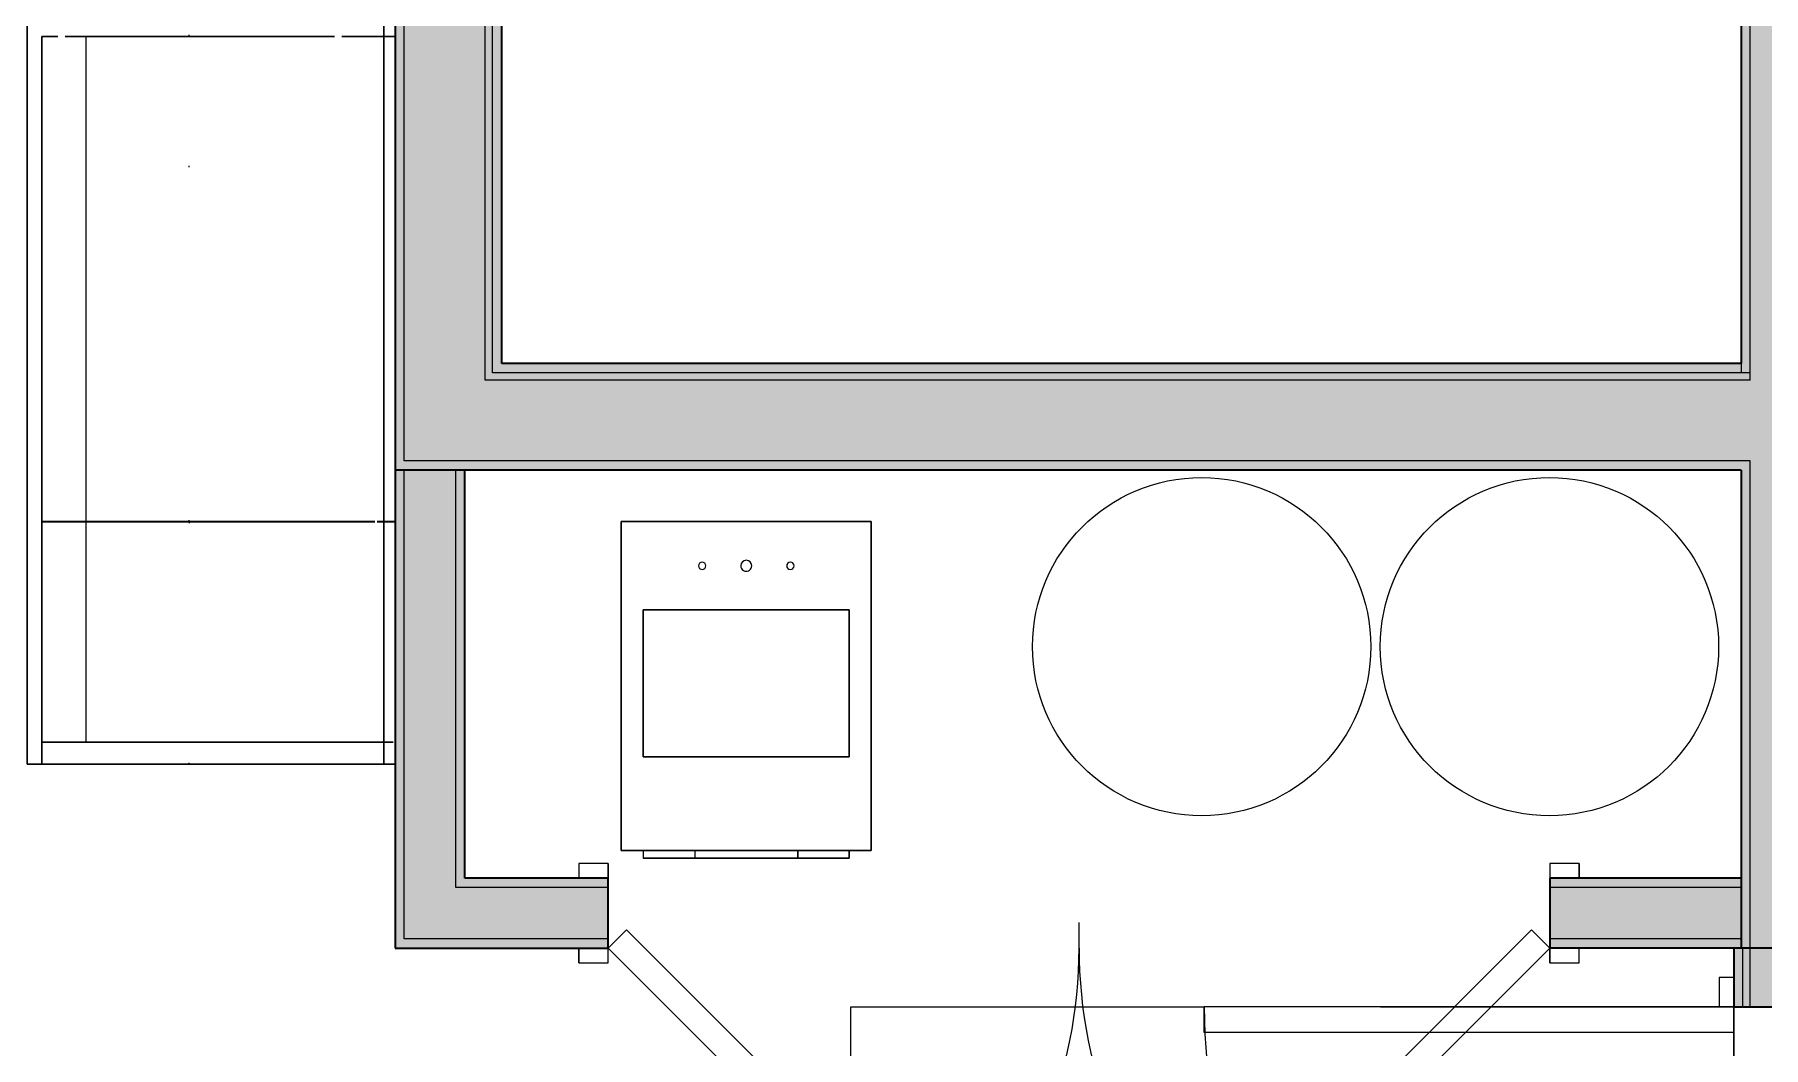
# Model space of a CAD drawing. Header units: inches. Extents: x 6 to 8416, y -388 to 6104.
# Drawn here: x 7464.2 to 7581.7, y 1331.7 to 1400.6 of the extents above; entities that cross this region are included whole.
import ezdxf

# ---------------------------------------------------------------- set-up
doc = ezdxf.new("R2010")
doc.units = ezdxf.units.IN
doc.header["$MEASUREMENT"] = 0
doc.linetypes.add('Dot 1_16_', pattern=[24, 0, -24])
doc.linetypes.add('Hidden 1_16_', pattern=[36, 24, -12])
for name, color, linetype, lineweight in [('A-DOOR', 31, 'Continuous', 18), ('A-DOOR-FRAM', 31, 'Continuous', 25), ('A-GENM', 13, 'Continuous', 18), ('A-ROOM', 32, 'Continuous', 13), ('A-WALL', 113, 'Continuous', 25), ('A-WALL-PATT', 111, 'Continuous', 35), ('I-WALL', 2, 'Continuous', 25), ('M-EQPM', 50, 'Continuous', 18), ('Q-CASE', 31, 'Continuous', 18)]:
    doc.layers.add(name, color=color, linetype=linetype, lineweight=lineweight)

# ---------------------------------------------------------------- blocks, each defined once
blk = doc.blocks.new('Single-Flush-ICC ADA-AM - 36_ x 84_-20  - _U-E _ UNIT ENTRY_-6489213-LEVEL 3 - PLAN Copy 1 Copy 1')
at = {"layer": 'A-DOOR'}
for p, q in [((16.25, 39.88), (18, 39.88)), ((16.25, 3.87), (16.25, 39.88)), ((18, 3.87), (18, 39.88)), ((16.25, 3.87), (18, 3.87))]:
    blk.add_line(p, q, dxfattribs=at)
at = {"layer": 'A-DOOR', "lineweight": 9}
blk.add_arc((18, 3.87), 36, 90, 180, dxfattribs=at)
at = {"layer": 'A-DOOR-FRAM'}
for p, q in [((-18, 4.87), (-20, 4.87)), ((-20, 4.87), (-20, 3.87)), ((-18, 3.87), (-18, 4.87)), ((20, 4.87), (18, 4.87)), ((18, 4.87), (18, 3.87)), ((20, 3.87), (20, 4.87)), ((-20, 3.87), (-18, 3.87)), ((18, 3.87), (20, 3.87)), ((-18, -3.88), (-20, -3.88)), ((-20, -3.88), (-20, -4.88)), ((-18, -4.88), (-18, -3.88)), ((20, -3.88), (18, -3.88)), ((18, -3.88), (18, -4.88)), ((20, -4.88), (20, -3.88)), ((-20, -4.88), (-18, -4.88)), ((18, -4.88), (20, -4.88))]:
    blk.add_line(p, q, dxfattribs=at)
blk = doc.blocks.new('GM Door Pull Clearance-ICC ADA-AM - GM Door Pull Clearance-ICC ADA-AM-3199160-LEVEL 3 - PLAN Copy 1 Copy 1')
at = {"layer": 'A-GENM', "linetype": 'Hidden 1_16_', "lineweight": 9}
for p, q in [((-36, 3.87), (-36, 63.88)), ((-36, 63.88), (18, 63.88)), ((18, 63.88), (18, 4.87)), ((-1, 61.87), (-1, 56.37)), ((-1, 61.87), (1, 61.87)), ((1, 61.87), (1, 56.37)), ((-2.41, 57.79), (-3.83, 56.37)), ((-1, 56.37), (-2.41, 57.79)), ((1, 56.37), (2.41, 57.79)), ((2.41, 57.79), (3.83, 56.37)), ((-3.83, 56.37), (0, 52.55)), ((3.83, 56.37), (0, 52.55)), ((18, 3.87), (-18, 3.87))]:
    blk.add_line(p, q, dxfattribs=at)
blk = doc.blocks.new('PL Water Heater-IL - 40 Gallon-2491747-LEVEL 3 - PLAN Copy 1 Copy 1')
at = {"layer": 'M-EQPM'}
blk.add_circle((0, 0), 11.5, dxfattribs=at)
blk = doc.blocks.new('Unit-Double-Flush-ICC ADA-AM - 64_ x 84_-NR _U-M2 _ UNIT MAINTENCE_-12028235-LEVEL 3 - PLAN Copy 1 Copy 1')
at = {"layer": 'A-DOOR'}
for p, q in [((-32, 2.38), (-9.37, 25)), ((-8.14, 23.76), (-9.37, 25)), ((8.14, 23.76), (9.37, 25)), ((32, 2.38), (9.37, 25)), ((-30.76, 1.14), (-8.14, 23.76)), ((30.76, 1.14), (8.14, 23.76)), ((-30.76, 1.14), (-32, 2.38)), ((0, 2.38), (0, 0.63)), ((30.76, 1.14), (32, 2.38))]:
    blk.add_line(p, q, dxfattribs=at)
at = {"layer": 'A-DOOR', "lineweight": 9}
for centre, start, end in [((-32, 2.38), 360, 45), ((32, 2.38), 135, 180)]:
    blk.add_arc(centre, 32, start, end, dxfattribs=at)
at = {"layer": 'A-DOOR-FRAM'}
for p, q in [((-32, 3.38), (-34, 3.38)), ((-34, 3.38), (-34, 2.38)), ((-34, 2.38), (-32, 2.38)), ((-32, 2.38), (-32, 3.38)), ((34, 3.38), (32, 3.38)), ((32, 3.38), (32, 2.38)), ((32, 2.38), (34, 2.38)), ((34, 2.38), (34, 3.38)), ((-32, -2.37), (-34, -2.37)), ((-34, -2.37), (-34, -3.37)), ((-34, -3.37), (-32, -3.37)), ((-32, -3.37), (-32, -2.37)), ((34, -2.37), (32, -2.37)), ((32, -2.37), (32, -3.37)), ((32, -3.37), (34, -3.37)), ((34, -3.37), (34, -2.37))]:
    blk.add_line(p, q, dxfattribs=at)
at = {"layer": 'A-DOOR-FRAM', "lineweight": 18}
for p, q in [((-32, 3.38), (-34, 3.38)), ((-34, 3.38), (-34, 2.38)), ((-34, 2.38), (-32, 2.38)), ((-32, 3.38), (-32, 2.38)), ((34, 3.38), (32, 3.38)), ((32, 3.38), (32, 2.38)), ((32, 2.38), (34, 2.38)), ((34, 3.38), (34, 2.38)), ((-34, -3.37), (-34, -2.37)), ((-32, -2.37), (-34, -2.37)), ((-34, -3.37), (-32, -3.37)), ((-32, -3.37), (-32, -2.37)), ((32, -3.37), (32, -2.37)), ((34, -2.37), (32, -2.37)), ((32, -3.37), (34, -3.37)), ((34, -3.37), (34, -2.37))]:
    blk.add_line(p, q, dxfattribs=at)
blk = doc.blocks.new('PL Water Heater-IL - 40 Gallon-2510271-LEVEL 3 - PLAN Copy 1 Copy 1')
at = {"layer": 'M-EQPM'}
blk.add_circle((0, 0), 11.5, dxfattribs=at)
blk = doc.blocks.new('ME Fan Coil Unit - Vertical - Stack-IL - 300 CFM-V661-LEVEL 3 - PLAN Copy 1 Copy 1')
at = {"layer": 'A-GENM'}
for p, q in [((1.5, -0.5), (5, -0.5)), ((1.5, -0.5), (5, -0.5)), ((1.5, -0.5), (5, -0.5)), ((1.5, -0.5), (5, -0.5)), ((1.5, -0.5), (5, -0.5)), ((1.5, -0.5), (5, -0.5)), ((1.5, -0.5), (5, -0.5)), ((1.5, -0.5), (5, -0.5)), ((1.5, -0.5), (5, -0.5)), ((1.5, -0.5), (5, -0.5)), ((1.5, -0.5), (5, -0.5)), ((1.5, -0.5), (5, -0.5)), ((1.5, -0.5), (5, -0.5)), ((1.5, -0.5), (5, -0.5)), ((1.5, -0.5), (5, -0.5)), ((1.5, -0.5), (5, -0.5)), ((1.5, -0.5), (5, -0.5)), ((1.5, -0.5), (5, -0.5)), ((1.5, -0.5), (5, -0.5)), ((1.5, -0.5), (5, -0.5)), ((1.5, -0.5), (5, -0.5)), ((1.5, -0.5), (5, -0.5)), ((1.5, -0.5), (5, -0.5)), ((5, -0.5), (12, -0.5)), ((5, -0.5), (12, -0.5)), ((5, -0.5), (12, -0.5)), ((5, -0.5), (12, -0.5)), ((5, -0.5), (12, -0.5)), ((5, -0.5), (12, -0.5)), ((5, -0.5), (12, -0.5)), ((5, -0.5), (12, -0.5)), ((5, -0.5), (12, -0.5)), ((5, -0.5), (12, -0.5)), ((5, -0.5), (12, -0.5)), ((5, -0.5), (12, -0.5)), ((5, -0.5), (12, -0.5)), ((5, -0.5), (12, -0.5)), ((5, -0.5), (12, -0.5)), ((5, -0.5), (12, -0.5)), ((5, -0.5), (12, -0.5)), ((5, -0.5), (12, -0.5)), ((5, -0.5), (12, -0.5)), ((5, -0.5), (12, -0.5)), ((5, -0.5), (12, -0.5)), ((5, -0.5), (12, -0.5)), ((5, -0.5), (12, -0.5)), ((12, -0.5), (15.5, -0.5)), ((12, -0.5), (15.5, -0.5)), ((12, -0.5), (15.5, -0.5)), ((12, -0.5), (15.5, -0.5)), ((12, -0.5), (15.5, -0.5)), ((12, -0.5), (15.5, -0.5)), ((12, -0.5), (15.5, -0.5)), ((12, -0.5), (15.5, -0.5)), ((12, -0.5), (15.5, -0.5)), ((12, -0.5), (15.5, -0.5)), ((12, -0.5), (15.5, -0.5)), ((12, -0.5), (15.5, -0.5)), ((12, -0.5), (15.5, -0.5)), ((12, -0.5), (15.5, -0.5)), ((12, -0.5), (15.5, -0.5)), ((12, -0.5), (15.5, -0.5)), ((12, -0.5), (15.5, -0.5)), ((12, -0.5), (15.5, -0.5)), ((12, -0.5), (15.5, -0.5)), ((12, -0.5), (15.5, -0.5)), ((12, -0.5), (15.5, -0.5)), ((12, -0.5), (15.5, -0.5)), ((12, -0.5), (15.5, -0.5))]:
    blk.add_line(p, q, dxfattribs=at)
at = {"layer": 'M-EQPM'}
for p, q in [((17, 22.375), (0, 22.375)), ((0, 22.375), (0, 0)), ((0, 0), (0, 22.375)), ((0, 22.375), (17, 22.375)), ((17, 0), (17, 22.375)), ((17, 22.375), (17, 0)), ((1.5, 16.375), (15.5, 16.375)), ((1.5, 6.375), (1.5, 16.375)), ((15.5, 16.375), (1.5, 16.375)), ((1.5, 16.375), (1.5, 6.375)), ((15.5, 16.375), (15.5, 6.375)), ((15.5, 6.375), (15.5, 16.375)), ((15.5, 6.375), (1.5, 6.375)), ((1.5, 6.375), (15.5, 6.375)), ((0, 0), (17, 0)), ((1.5, 0), (0, 0)), ((5, 0), (1.5, 0)), ((1.5, 0), (15.5, 0)), ((15.5, 0), (1.5, 0)), ((5, 0), (1.5, 0)), ((1.5, 0), (5, 0)), ((1.5, 0), (1.5, -0.5)), ((1.5, 0), (1.5, -0.5)), ((1.5, 0), (1.5, -0.5)), ((1.5, 0), (1.5, -0.5)), ((15.5, -0.5), (1.5, -0.5)), ((1.5, -0.5), (15.5, -0.5)), ((5, -0.5), (1.5, -0.5)), ((1.5, -0.5), (5, -0.5)), ((12, 0), (5, 0)), ((5, 0), (12, 0)), ((12, 0), (5, 0)), ((12, 0), (5, 0)), ((5, 0), (12, 0)), ((5, 0), (5, -0.5)), ((5, 0), (5, -0.5)), ((12, -0.5), (5, -0.5)), ((5, -0.5), (12, -0.5)), ((12, -0.5), (5, -0.5)), ((5, -0.5), (12, -0.5)), ((15.5, 0), (12, 0)), ((15.5, 0), (12, 0)), ((12, 0), (15.5, 0)), ((12, -0.5), (12, 0)), ((12, 0), (12, -0.5)), ((15.5, -0.5), (12, -0.5)), ((12, -0.5), (15.5, -0.5)), ((17, 0), (15.5, 0)), ((15.5, -0.5), (15.5, 0)), ((15.5, 0), (15.5, -0.5)), ((15.5, -0.5), (15.5, 0)), ((15.5, 0), (15.5, -0.5))]:
    blk.add_line(p, q, dxfattribs=at)
for centre, radius, start, end in [((5.5, 19.375), 0.25, 0, 180), ((5.5, 19.375), 0.25, 0, 180), ((5.5, 19.375), 0.25, 180, 360), ((5.5, 19.375), 0.25, 180, 360), ((8.5, 19.375), 0.375, 0, 180), ((8.5, 19.375), 0.375, 0, 180), ((8.5, 19.375), 0.375, 180, 240), ((8.5, 19.375), 0.375, 180, 240), ((8.5, 19.375), 0.375, 240, 255), ((8.5, 19.375), 0.375, 240, 255), ((8.5, 19.375), 0.375, 255, 360), ((8.5, 19.375), 0.375, 255, 360), ((11.5, 19.375), 0.25, 0, 180), ((11.5, 19.375), 0.25, 0, 180), ((11.5, 19.375), 0.25, 180, 360), ((11.5, 19.375), 0.25, 180, 360)]:
    blk.add_arc(centre, radius, start, end, dxfattribs=at)
blk = doc.blocks.new('GM KT - Type B_L4_2 - TS - Non-Recessed at Wall-V1007-LEVEL 3 - PLAN Copy 1 Copy 1')
at = {"layer": 'A-GENM', "lineweight": 9}
for p, q in [((-88.5, 0), (-88.5, -0.75)), ((-88.5, -0.75), (-88.5, 0)), ((-88.5, 0), (-72, 0)), ((-88.5, 0), (-88.5, -0.75)), ((-88.5, 0), (-88.5, -0.75)), ((-88.5, -0.75), (-88.5, -25)), ((-88.5, -25), (-88.5, -0.75)), ((0, -0.75), (-88.5, -0.75)), ((-88.5, -0.75), (-0.75, -0.75)), ((-72, -0.75), (-72, 0)), ((-72, 0), (-72, -0.75)), ((-72, -25), (-72, -0.75)), ((-72, -0.75), (-72, -25)), ((-42, 0), (-42, -0.75)), ((-42, -0.75), (-42, 0)), ((-42, 0), (-0.75, 0)), ((-42, -0.75), (-42, -25)), ((-42, -25), (-42, -0.75)), ((-0.75, 0), (0, 0)), ((-0.75, -40.5), (-0.75, 0)), ((-0.75, 0), (-0.75, -0.75)), ((-0.75, -0.75), (0, -0.75)), ((-0.75, -0.75), (-0.75, -40.5)), ((0, 0), (0, -0.75)), ((0, -0.75), (0, 0)), ((0, 0), (0, -0.75)), ((0, -0.75), (0, 0)), ((0, -40.5), (0, -0.75)), ((0, -0.75), (0, -40.5)), ((0, -40.5), (0, -0.75)), ((-88.5, -25), (-72, -25)), ((-72, -25), (-88.5, -25)), ((-42, -25), (-25, -25)), ((-25, -25), (-42, -25)), ((-25, -25), (-25, -148.5)), ((-25, -148.5), (-25, -25)), ((-0.75, -48), (-0.75, -40.5)), ((-0.75, -40.5), (-0.75, -48)), ((0, -48), (0, -40.5)), ((0, -40.5), (0, -48)), ((0, -48), (0, -40.5)), ((-20.87, -48), (-6.62, -48)), ((-6.62, -48), (-20.87, -48)), ((-0.75, -69), (-0.75, -48)), ((-0.75, -48), (-0.75, -69)), ((0, -69), (0, -48)), ((0, -48), (0, -69)), ((0, -69), (0, -48)), ((-21.62, -68.25), (-21.62, -48.75)), ((-21.62, -48.75), (-21.62, -68.25)), ((-5.87, -48.75), (-5.87, -58.12)), ((-5.87, -58.12), (-5.87, -48.75)), ((-5.87, -58.12), (-5.87, -58.81)), ((-5.87, -58.81), (-5.87, -58.12)), ((-5.87, -58.88), (-5.87, -68.25)), ((-5.87, -68.25), (-5.87, -58.88)), ((-6.62, -69), (-20.87, -69)), ((-20.87, -69), (-6.62, -69)), ((-0.75, -88.5), (-0.75, -69)), ((-0.75, -69), (-0.75, -88.5)), ((0, -88.5), (0, -69)), ((0, -69), (0, -88.5)), ((0, -88.5), (0, -69)), ((-0.75, -148.5), (-0.75, -88.5)), ((-0.75, -88.5), (-0.75, -148.5)), ((0, -128.5), (0, -88.5)), ((0, -88.5), (0, -128.5)), ((0, -128.5), (0, -88.5)), ((0, -148.5), (0, -128.5)), ((0, -128.5), (0, -148.5)), ((0, -148.5), (0, -128.5)), ((0, -128.5), (0, -148.5)), ((-25, -148.5), (-0.75, -148.5)), ((-0.75, -148.5), (-25, -148.5)), ((-0.75, -148.5), (0, -148.5)), ((0, -148.5), (-0.75, -148.5)), ((0, -148.5), (-0.75, -148.5)), ((-0.75, -148.5), (0, -148.5))]:
    blk.add_line(p, q, dxfattribs=at)
for centre, start, end in [((-20.87, -48.75), 90, 180), ((-20.87, -48.75), 90, 180), ((-6.62, -48.75), 360, 90), ((-6.62, -48.75), 360, 90), ((-20.87, -68.25), 180, 270), ((-20.87, -68.25), 180, 270), ((-6.62, -68.25), 270, 360), ((-6.62, -68.25), 270, 360)]:
    blk.add_arc(centre, 0.75, start, end, dxfattribs=at)
blk = doc.blocks.new('CW - LW - Filler - Toe Kick - AM - 1 1_2_ W x 24_ D x H-V885-LEVEL 3 - PLAN Copy 1 Copy 1')
at = {"layer": 'Q-CASE', "lineweight": 9}
for p, q in [((18.24, 0), (19.74, 0)), ((19.74, 0), (18.24, 0)), ((18.24, 0), (19.74, 0)), ((18.24, -0.12), (18.24, -0.75)), ((18.24, -0.75), (18.24, -0.12)), ((18.24, -0.75), (18.24, -0.12)), ((18.24, -0.75), (18.24, -24)), ((18.24, -24), (18.24, -0.75)), ((18.24, -24), (18.24, -0.75)), ((19.74, 0), (19.74, -0.75)), ((19.74, -0.75), (19.74, 0)), ((19.74, 0), (19.74, -0.75)), ((19.74, -0.75), (19.74, -24)), ((19.74, -24), (19.74, -0.75)), ((19.74, -0.75), (19.74, -24)), ((18.24, -24), (19.74, -24)), ((19.74, -24), (18.24, -24)), ((18.24, -24), (19.74, -24)), ((18.24, -24), (19.74, -24))]:
    blk.add_line(p, q, dxfattribs=at)
blk = doc.blocks.new('CW - UP - Double Doors - AM - 24_ W x 14_ D x H-2223753-LEVEL 3 - PLAN Copy 1 Copy 1')
at = {"layer": 'Q-CASE', "linetype": 'Dot 1_16_', "lineweight": 9}
for p, q in [((-5.26, 0), (18.74, 0)), ((18.74, -14), (-5.26, -14))]:
    blk.add_line(p, q, dxfattribs=at)
blk = doc.blocks.new('CW - UP - Filler - AM - 1 1_2_ W x 14_ D x H-2223777-LEVEL 3 - PLAN Copy 1 Copy 1')
at = {"layer": 'Q-CASE', "linetype": 'Dot 1_16_', "lineweight": 9}
for p, q in [((17.49, 0), (18.99, 0)), ((18.99, 0), (18.99, -14)), ((18.99, -14), (17.49, -14))]:
    blk.add_line(p, q, dxfattribs=at)
blk = doc.blocks.new('CW - LW - Single Door _ Drawer - AM - 15_ W x 24_ D x H - 6_ Top Drawer-V893-LEVEL 3 - PLAN Copy 1 Copy 1')
at = {"layer": 'Q-CASE', "lineweight": 9}
for p, q in [((3.74, 0.75), (3.74, 24)), ((3.74, 24), (3.74, 0.75)), ((3.74, 24), (18.74, 24)), ((3.74, 24), (18.74, 24)), ((3.74, 24), (18.74, 24)), ((18.74, 1.37), (18.74, 24)), ((18.74, 24), (18.74, 1.37)), ((3.74, 0.75), (3.74, 21)), ((3.74, 21), (3.74, 0.75)), ((3.74, 21), (18.74, 21)), ((3.74, 21), (18.74, 21)), ((18.74, 1.37), (18.74, 21)), ((18.74, 21), (18.74, 1.37)), ((18.74, 0.75), (18.74, 1.21)), ((18.74, 1.21), (18.74, 0.75)), ((18.74, 0.75), (18.74, 1.21)), ((18.74, 1.21), (18.74, 0.75)), ((3.74, 0.12), (3.74, 0.75)), ((3.74, 0.75), (3.74, 0.12)), ((3.74, 0.12), (3.74, 0.75)), ((3.74, 0.75), (3.74, 0.12)), ((18.74, 0), (3.74, 0)), ((3.74, 0), (18.74, 0)), ((18.74, 0), (18.74, 0.75)), ((18.74, 0.75), (18.74, 0)), ((18.74, 0), (18.74, 0.75)), ((18.74, 0.75), (18.74, 0)), ((18.74, 0), (3.74, 0)), ((3.74, 0), (18.74, 0))]:
    blk.add_line(p, q, dxfattribs=at)
at = {"layer": 'Q-CASE', "lineweight": 25}
for p, q in [((18.74, 24), (3.74, 24)), ((3.74, 24), (3.74, 0.75)), ((18.74, 1.37), (18.74, 24)), ((18.74, 0.75), (18.74, 1.21)), ((3.74, 0.75), (3.74, 0.12)), ((3.74, 0), (18.74, 0)), ((18.74, 0), (18.74, 0.75))]:
    blk.add_line(p, q, dxfattribs=at)
blk = doc.blocks.new('CW - UP - Single Door - AM - 15_ W x 14_ D x H-5098749-LEVEL 3 - PLAN Copy 1 Copy 1')
at = {"layer": 'Q-CASE', "linetype": 'Dot 1_16_', "lineweight": 9}
for p, q in [((18.74, 14), (3.74, 14)), ((3.74, 0), (18.74, 0))]:
    blk.add_line(p, q, dxfattribs=at)
blk = doc.blocks.new('CW - UP - Double Doors - AM - 33_ W x 14_ D x H-11109107-LEVEL 3 - PLAN Copy 1 Copy 1')
at = {"layer": 'Q-CASE', "linetype": 'Dot 1_16_', "lineweight": 9}
for p, q in [((-14.26, 0), (18.74, 0)), ((18.74, -14), (-14.26, -14))]:
    blk.add_line(p, q, dxfattribs=at)
blk = doc.blocks.new('CW - LW - Double Doors _ Drawers - AM - 33_ W x 24_ D x H - 6_ Top Drawer-V1012-LEVEL 3 - PLAN Copy 1 Copy 1')
at = {"layer": 'Q-CASE', "lineweight": 9}
for p, q in [((-17.26, 0), (-17.26, -0.75)), ((-17.26, -0.75), (-17.26, 0)), ((-17.26, 0), (12.24, 0)), ((12.24, 0), (-17.26, 0)), ((12.24, 0), (15.74, 0)), ((15.74, 0), (12.24, 0)), ((15.74, 0), (15.74, -0.75)), ((15.74, -0.75), (15.74, 0)), ((-17.26, 0), (-17.26, -0.75)), ((-17.26, -0.75), (-17.26, 0)), ((-17.26, 0), (12.24, 0)), ((12.24, 0), (-17.26, 0)), ((-17.26, -0.75), (-17.26, -3.62)), ((-17.26, -3.62), (-17.26, -0.75)), ((-17.26, -0.75), (-17.26, -3.62)), ((-17.26, -3.62), (-17.26, -0.75)), ((12.24, 0), (15.74, 0)), ((15.74, 0), (12.24, 0)), ((15.74, 0), (15.74, -0.75)), ((15.74, -0.75), (15.74, 0)), ((15.74, -0.75), (15.74, -1.21)), ((15.74, -1.21), (15.74, -0.75)), ((15.74, -0.75), (15.74, -1.21)), ((15.74, -1.21), (15.74, -0.75)), ((15.74, -1.37), (15.74, -24)), ((15.74, -24), (15.74, -1.37)), ((15.74, -1.37), (15.74, -21)), ((15.74, -21), (15.74, -1.37)), ((-17.26, -4.12), (-17.26, -22.43)), ((-17.26, -22.43), (-17.26, -4.12)), ((-17.26, -4.12), (-17.26, -21)), ((-17.26, -21), (-17.26, -4.12)), ((15.74, -21), (-17.26, -21)), ((15.74, -21), (-17.26, -21)), ((-17.26, -22.92), (-17.26, -24)), ((-17.26, -24), (-17.26, -22.92)), ((15.74, -24), (-17.26, -24)), ((15.74, -24), (-17.26, -24)), ((-17.26, -24), (15.74, -24))]:
    blk.add_line(p, q, dxfattribs=at)
at = {"layer": 'Q-CASE', "lineweight": 25}
for p, q in [((-17.26, 0), (12.24, 0)), ((-17.26, -0.75), (-17.26, 0)), ((-17.26, -3.62), (-17.26, -0.75)), ((12.24, 0), (15.74, 0)), ((15.74, 0), (15.74, -0.75)), ((15.74, -0.75), (15.74, -1.21)), ((15.74, -1.37), (15.74, -24)), ((-17.26, -22.43), (-17.26, -4.12)), ((-17.26, -24), (-17.26, -22.92)), ((15.74, -24), (-17.26, -24))]:
    blk.add_line(p, q, dxfattribs=at)

msp = doc.modelspace()

# ---------------------------------------------------------------- hatches: boundary and pattern name
at = {"layer": 'A-WALL-PATT', "lineweight": 25}
for points in [[(7488.66533733, 1370.93577679), (7489.29033733, 1370.93577679), (7489.29033733, 1500.56077679), (7488.66533733, 1500.56077679), (7488.66533733, 1374.24431081)], [(7580.79033733, 1370.93577679), (7580.79033733, 1371.56077679), (7489.29033733, 1371.56077679), (7489.29033733, 1370.93577679), (7580.16533733, 1370.93577679)], [(7580.79033733, 1338.43577679), (7580.79033733, 1370.93577679), (7580.16533733, 1370.93577679), (7580.16533733, 1338.43577679)]]:
    msp.add_hatch(color=10, dxfattribs=at).paths.add_polyline_path(points)
at = {"layer": 'A-WALL-PATT'}
for points in [[(7495.91533733, 1377.56077679), (7495.91533733, 1499.93577679), (7495.29033733, 1499.93577679), (7495.29033733, 1377.56077679)], [(7580.16533733, 1377.56077679), (7580.16533733, 1378.18577679), (7495.91533733, 1378.18577679), (7495.91533733, 1377.56077679), (7514.07053685, 1377.56077679)]]:
    msp.add_hatch(color=10, dxfattribs=at).paths.add_polyline_path(points)
at = {"layer": 'A-WALL-PATT', "lineweight": 25}
h = msp.add_hatch(color=10, dxfattribs=at)
h.paths.add_polyline_path([(7580.79033733, 1377.56077679), (7580.79033733, 1459.93577679), (7580.16533733, 1459.93577679), (7580.16533733, 1377.56077679)])
h.paths.add_polyline_path([(7580.79033733, 1495.93577679), (7580.79033733, 1500.56077679), (7580.16533733, 1500.56077679), (7580.16533733, 1495.93577679)])
at = {"layer": 'A-WALL-PATT', "lineweight": 25, "transparency": 33554560}
msp.add_hatch(color=10, dxfattribs=at).paths.add_polyline_path([(7489.29033733, 1338.43577679), (7489.29033733, 1370.93577679), (7488.66533733, 1370.93577679), (7488.66533733, 1338.43577679)])
at = {"layer": 'A-WALL-PATT', "transparency": 33554560}
msp.add_hatch(color=10, dxfattribs=at).paths.add_polyline_path([(7493.41533733, 1342.56077679), (7493.41533733, 1370.93577679), (7492.79033733, 1370.93577679), (7492.79033733, 1342.56077679)])
h = msp.add_hatch(color=10, dxfattribs=at)
h.paths.add_polyline_path([(7580.16533733, 1342.56077679), (7580.16533733, 1343.18577679), (7567.16533733, 1343.18577679), (7567.16533733, 1342.56077679)])
h.paths.add_polyline_path([(7493.41533733, 1342.56077679), (7503.16533733, 1342.56077679), (7503.16533733, 1343.18577679), (7493.41533733, 1343.18577679)])
at = {"layer": 'A-WALL-PATT', "lineweight": 25, "transparency": 33554560}
h = msp.add_hatch(color=10, dxfattribs=at)
h.paths.add_polyline_path([(7580.16533733, 1338.43577679), (7580.16533733, 1339.06077679), (7567.16533733, 1339.06077679), (7567.16533733, 1338.43577679)])
h.paths.add_polyline_path([(7503.16533733, 1338.43577679), (7503.16533733, 1339.06077679), (7489.29033733, 1339.06077679), (7489.29033733, 1338.43577679), (7493.41533733, 1338.43577679)])
at = {"layer": 'A-WALL-PATT', "lineweight": 25}
h = msp.add_hatch(color=10, dxfattribs=at)
h.paths.add_polyline_path([(7579.66533733, 918.56077679), (7580.29033733, 918.56077679), (7580.29033733, 919.56077679), (7579.66533733, 919.56077679)])
h.paths.add_polyline_path([(7580.29033733, 925.68577679), (7580.29033733, 1298.43577679), (7579.66533733, 1298.43577679), (7579.66533733, 925.68577679)])
h.paths.add_polyline_path([(7579.66533733, 1334.43577679), (7580.29033733, 1334.43577679), (7580.29033733, 1338.43577679), (7579.66533733, 1338.43577679)])
at = {"layer": 'A-WALL-PATT'}
h = msp.add_hatch(color=10, dxfattribs=at)
h.paths.add_polyline_path([(7580.29033733, 917.93577679), (7580.79033733, 917.93577679), (7580.79033733, 919.56077679), (7580.29033733, 919.56077679), (7580.29033733, 918.56077679)])
h.paths.add_polyline_path([(7580.29033733, 925.06077679), (7580.79033733, 925.06077679), (7580.79033733, 1298.43577679), (7580.29033733, 1298.43577679), (7580.29033733, 925.68577679)])
h.paths.add_polyline_path([(7580.29033733, 1334.43577679), (7580.79033733, 1334.43577679), (7580.79033733, 1338.43577679), (7580.29033733, 1338.43577679)])
at = {"layer": 'I-WALL'}
for points in [[(7489.29033733, 1371.56077679), (7494.79033733, 1371.56077679), (7494.79033733, 1506.06077679), (7489.29033733, 1506.06077679), (7489.29033733, 1374.24431081)], [(7495.29033733, 1377.06077679), (7495.29033733, 1500.56077679), (7494.79033733, 1500.56077679), (7494.79033733, 1377.06077679)], [(7495.91533733, 1377.06077679), (7580.79033733, 1377.06077679), (7580.79033733, 1377.56077679), (7495.29033733, 1377.56077679), (7495.29033733, 1377.06077679)], [(7581.55553685, 1371.56077679), (7586.29033733, 1371.56077679), (7586.29033733, 1377.06077679), (7494.79033733, 1377.06077679), (7494.79033733, 1371.56077679), (7580.79033733, 1371.56077679)], [(7581.55553685, 1338.43577679), (7586.29033733, 1338.43577679), (7586.29033733, 1371.56077679), (7580.79033733, 1371.56077679), (7580.79033733, 1338.43577679)]]:
    msp.add_hatch(color=10, dxfattribs=at).paths.add_polyline_path(points)
h = msp.add_hatch(color=10, dxfattribs=at)
h.paths.add_polyline_path([(7581.55553685, 1377.06077679), (7586.29033733, 1377.06077679), (7586.29033733, 1414.56077679), (7583.41533733, 1414.56077679), (7583.41533733, 1422.06077679), (7586.29033733, 1422.06077679), (7586.29033733, 1459.93577679), (7580.79033733, 1459.93577679), (7580.79033733, 1377.06077679)])
h.paths.add_polyline_path([(7586.29033733, 1495.93577679), (7586.29033733, 1506.06077679), (7580.79033733, 1506.06077679), (7580.79033733, 1495.93577679), (7581.55553685, 1495.93577679)])
at = {"layer": 'I-WALL', "transparency": 33554560}
msp.add_hatch(color=10, dxfattribs=at).paths.add_polyline_path([(7489.29033733, 1339.06077679), (7492.79033733, 1339.06077679), (7492.79033733, 1370.93577679), (7489.29033733, 1370.93577679), (7489.29033733, 1354.56256081)])
h = msp.add_hatch(color=10, dxfattribs=at)
h.paths.add_polyline_path([(7580.16533733, 1339.06077679), (7580.16533733, 1342.56077679), (7567.16533733, 1342.56077679), (7567.16533733, 1339.06077679)])
h.paths.add_polyline_path([(7503.16533733, 1339.06077679), (7503.16533733, 1342.56077679), (7492.79033733, 1342.56077679), (7492.79033733, 1339.06077679), (7493.41533733, 1339.06077679)])
at = {"layer": 'I-WALL'}
h = msp.add_hatch(color=10, dxfattribs=at)
h.paths.add_polyline_path([(7586.16533733, 917.31077679), (7586.29033733, 917.31077679), (7586.29033733, 1298.43577679), (7580.79033733, 1298.43577679), (7580.79033733, 917.31077679), (7581.55553685, 917.31077679)])
h.paths.add_polyline_path([(7581.55553685, 1334.43577679), (7586.29033733, 1334.43577679), (7586.29033733, 1338.43577679), (7580.79033733, 1338.43577679), (7580.79033733, 1334.43577679)])

# ---------------------------------------------------------------- linework, layer by layer
at = {"layer": 'A-ROOM', "lineweight": 9, "flags": 128}
for points in [[(7295.04033733, 1274.81077679), (7295.04033733, 923.68577679), (7422.91533733, 923.68577679), (7422.91533733, 925.68577679), (7521.85253134, 925.68577679), (7521.91533733, 925.68577679), (7579.66533733, 925.68577679), (7579.66533733, 1338.43577679), (7580.16533733, 1338.43577679), (7580.16533733, 1370.93577679), (7488.66533733, 1370.93577679), (7488.66533733, 1499.43577679), (7146.66533733, 1499.43577679), (7146.66533733, 1499.93577679), (7112.91533733, 1499.93577679), (7112.91533733, 1485.68577679), (7112.91533733, 1342.68577679), (7110.91533733, 1342.68577679), (7110.91533733, 1214.81077679), (7227.54033733, 1214.81077679), (7227.54033733, 1274.81077679)], [(7580.16533733, 1378.18577679), (7580.16533733, 1499.93577679), (7495.91533733, 1499.93577679), (7495.91533733, 1378.18577679)]]:
    msp.add_lwpolyline(points, close=True, dxfattribs=at)
at = {"layer": 'A-WALL', "lineweight": 9}
for p, q in [((7489.29033733, 1371.56077679), (7489.29033733, 1500.56077679)), ((7494.79033733, 1377.06077679), (7494.79033733, 1500.56077679)), ((7495.29033733, 1377.56077679), (7495.29033733, 1500.56077679)), ((7580.79033733, 1377.06077679), (7580.79033733, 1459.93577679)), ((7580.79033733, 1377.56077679), (7495.29033733, 1377.56077679)), ((7580.16533733, 1378.18577679), (7580.16533733, 1377.56077679)), ((7580.79033733, 1377.06077679), (7494.79033733, 1377.06077679)), ((7580.79033733, 1371.56077679), (7489.29033733, 1371.56077679)), ((7580.79033733, 1334.43577679), (7580.79033733, 1371.56077679)), ((7489.29033733, 1339.06077679), (7489.29033733, 1370.93577679)), ((7492.79033733, 1342.56077679), (7492.79033733, 1370.93577679)), ((7503.16533733, 1342.56077679), (7492.79033733, 1342.56077679)), ((7580.16533733, 1342.56077679), (7567.16533733, 1342.56077679)), ((7503.16533733, 1339.06077679), (7489.29033733, 1339.06077679)), ((7580.16533733, 1339.06077679), (7567.16533733, 1339.06077679)), ((7580.29033733, 1334.43577679), (7580.29033733, 1338.43577679))]:
    msp.add_line(p, q, dxfattribs=at)
at = {"layer": 'I-WALL', "lineweight": 35}
for p, q in [((7495.91533733, 1378.18577679), (7495.91533733, 1499.93577679)), ((7488.66533733, 1499.43577679), (7488.66533733, 1338.43577679)), ((7580.16533733, 1459.93577679), (7580.16533733, 1378.18577679)), ((7580.16533733, 1378.18577679), (7495.91533733, 1378.18577679)), ((7580.16533733, 1370.93577679), (7488.66533733, 1370.93577679)), ((7493.41533733, 1343.18577679), (7493.41533733, 1370.93577679)), ((7580.16533733, 1370.93577679), (7580.16533733, 1338.43577679)), ((7503.16533733, 1343.18577679), (7493.41533733, 1343.18577679)), ((7503.16533733, 1338.43577679), (7503.16533733, 1343.18577679)), ((7580.16533733, 1343.18577679), (7567.16533733, 1343.18577679)), ((7567.16533733, 1343.18577679), (7567.16533733, 1338.43577679)), ((7488.66533733, 1338.43577679), (7503.16533733, 1338.43577679)), ((7587.41533733, 1338.43577679), (7567.16533733, 1338.43577679)), ((7579.66533733, 1338.43577679), (7579.66533733, 1334.43577679)), ((7579.66533733, 1334.43577679), (7587.41533733, 1334.43577679))]:
    msp.add_line(p, q, dxfattribs=at)

# ---------------------------------------------------------------- block references
at = {"layer": 'A-DOOR'}
for name, p, rotation in [('Unit-Double-Flush-ICC ADA-AM - 64_ x 84_-NR _U-M2 _ UNIT MAINTENCE_-12028235-LEVEL 3 - PLAN Copy 1 Copy 1', (7535.16533733, 1340.81077679), 180), ('Single-Flush-ICC ADA-AM - 36_ x 84_-20  - _U-E _ UNIT ENTRY_-6489213-LEVEL 3 - PLAN Copy 1 Copy 1', (7583.54033733, 1316.43577679), 89.99999999999991)]:
    msp.add_blockref(name, p, dxfattribs=dict(at, rotation=rotation))
at = {"layer": 'A-GENM', "lineweight": 9}
msp.add_blockref('GM KT - Type B_L4_2 - TS - Non-Recessed at Wall-V1007-LEVEL 3 - PLAN Copy 1 Copy 1', (7488.66533733, 1499.43577679), dxfattribs=at)
at = {"layer": 'A-GENM', "linetype": 'Hidden 1_16_', "lineweight": 9, "rotation": 90.00000000000001}
msp.add_blockref('GM Door Pull Clearance-ICC ADA-AM - GM Door Pull Clearance-ICC ADA-AM-3199160-LEVEL 3 - PLAN Copy 1 Copy 1', (7583.54033733, 1316.43577679), dxfattribs=at)
at = {"layer": 'M-EQPM', "rotation": 180}
msp.add_blockref('PL Water Heater-IL - 40 Gallon-2510271-LEVEL 3 - PLAN Copy 1 Copy 1', (7543.49867094, 1358.93577679), dxfattribs=at)
at = {"layer": 'M-EQPM'}
for name, p in [('PL Water Heater-IL - 40 Gallon-2491747-LEVEL 3 - PLAN Copy 1 Copy 1', (7567.13800681, 1358.93577679)), ('ME Fan Coil Unit - Vertical - Stack-IL - 300 CFM-V661-LEVEL 3 - PLAN Copy 1 Copy 1', (7504.04033733, 1345.06077679))]:
    msp.add_blockref(name, p, dxfattribs=at)
at = {"layer": 'Q-CASE'}
for name, p, rotation in [('CW - UP - Double Doors - AM - 24_ W x 14_ D x H-2223753-LEVEL 3 - PLAN Copy 1 Copy 1', (7488.66533733, 1419.17348171), 269.9999999999988), ('CW - LW - Double Doors _ Drawers - AM - 33_ W x 24_ D x H - 6_ Top Drawer-V1012-LEVEL 3 - PLAN Copy 1 Copy 1', (7488.66533733, 1383.17348171), 269.9999999999992), ('CW - UP - Double Doors - AM - 33_ W x 14_ D x H-11109107-LEVEL 3 - PLAN Copy 1 Copy 1', (7488.66533733, 1386.17348171), 269.9999999999988), ('CW - LW - Single Door _ Drawer - AM - 15_ W x 24_ D x H - 6_ Top Drawer-V893-LEVEL 3 - PLAN Copy 1 Copy 1', (7488.66533733, 1348.69807187), 89.9999999999988), ('CW - UP - Single Door - AM - 15_ W x 14_ D x H-5098749-LEVEL 3 - PLAN Copy 1 Copy 1', (7488.66533733, 1348.69807187), 89.9999999999988), ('CW - LW - Filler - Toe Kick - AM - 1 1_2_ W x 24_ D x H-V885-LEVEL 3 - PLAN Copy 1 Copy 1', (7488.66533733, 1370.67348171), 269.9999999999988), ('CW - UP - Filler - AM - 1 1_2_ W x 14_ D x H-2223777-LEVEL 3 - PLAN Copy 1 Copy 1', (7488.66533733, 1369.92348171), 269.9999999999988)]:
    msp.add_blockref(name, p, dxfattribs=dict(at, rotation=rotation))

doc.saveas('drawing.dxf')
